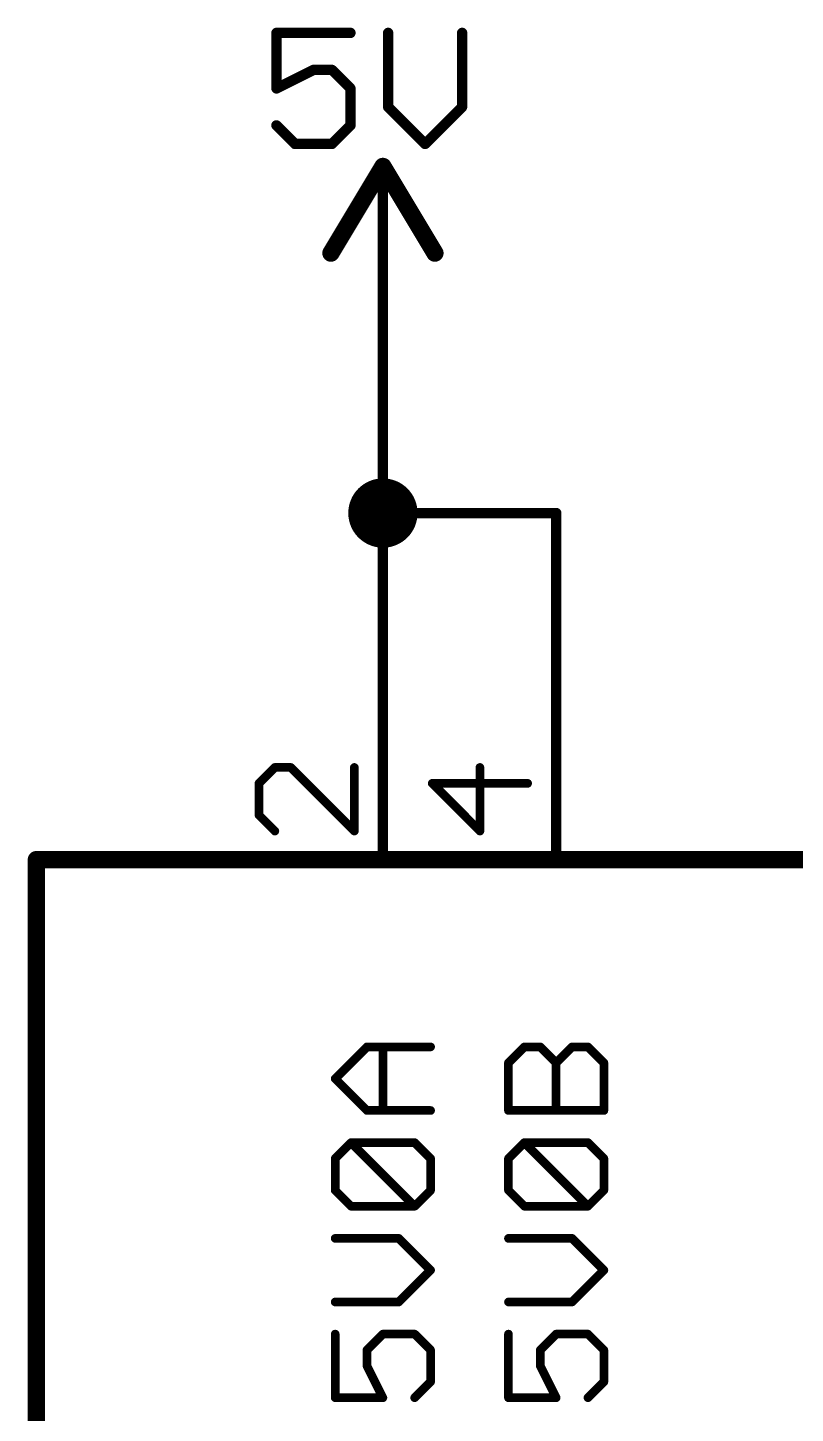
# Model space of a CAD drawing. Extents: x 2 to 137, y 1 to 177.
# Drawn here: x 60.83 to 72.08, y 156.99 to 177.29 of the extents above; entities that cross this region are included whole.
import ezdxf

# ---------------------------------------------------------------- set-up
doc = ezdxf.new("R2010")
doc.units = 0
for name, color, linetype in [('91', 94, 'CONTINUOUS'), ('94', 14, 'CONTINUOUS'), ('95', 250, 'CONTINUOUS'), ('96', 250, 'CONTINUOUS')]:
    doc.layers.add(name, color=color, linetype=linetype)

msp = doc.modelspace()

# ---------------------------------------------------------------- linework, layer by layer
at = {"layer": '91', "const_width": 0.1524}
for points in [[(66.04, 170.18), (66.04, 172.72)], [(68.58, 170.18), (66.04, 170.18)], [(66.04, 170.18), (66.04, 167.64)], [(68.58, 167.64), (68.58, 170.18)]]:
    msp.add_lwpolyline(points, dxfattribs=at)
at = {"layer": '91'}
for points, const_width in [([(66.0781, 172.72, 1), (66.0019, 172.72)], 0.0762), ([(66.04, 169.926, 1), (66.04, 170.434, 1), (66.04, 169.926)], 0.508), ([(66.04, 170.2181, 1), (66.04, 170.1419)], 0.0762), ([(66.0781, 170.18, 1), (66.0019, 170.18)], 0.0762), ([(66.0019, 170.18, 1), (66.0781, 170.18)], 0.0762), ([(68.6181, 170.18, 1), (68.5419, 170.18)], 0.0762), ([(68.58, 170.1419, 1), (68.58, 170.2181)], 0.0762), ([(66.0019, 167.64, 1), (66.0781, 167.64)], 0.0762), ([(68.5419, 167.64, 1), (68.6181, 167.64)], 0.0762)]:
    msp.add_lwpolyline(points, format="xyb", dxfattribs=dict(at, const_width=const_width))
at = {"layer": '94'}
for points, const_width in [([(66.04, 175.26), (65.278, 173.99)], 0.254), ([(66.802, 173.99), (66.04, 175.26)], 0.254), ([(66.04, 172.72), (66.04, 175.26)], 0.1524), ([(66.04, 167.64), (66.04, 165.1)], 0.1524), ([(68.58, 167.64), (68.58, 165.1)], 0.1524), ([(60.96, 165.1), (86.36, 165.1)], 0.254), ([(60.96, 101.6), (60.96, 165.1)], 0.254)]:
    msp.add_lwpolyline(points, dxfattribs=dict(at, const_width=const_width))
for points, const_width in [([(66.0945, 175.2927, 1), (65.9855, 175.2273)], 0.127), ([(66.0945, 175.2273, 1), (65.9855, 175.2927)], 0.127), ([(66.0781, 175.26, 1), (66.0019, 175.26)], 0.0762), ([(65.2235, 174.0227, 1), (65.3325, 173.9573)], 0.127), ([(66.7475, 173.9573, 1), (66.8565, 174.0227)], 0.127), ([(66.0019, 172.72, 1), (66.0781, 172.72)], 0.0762), ([(66.0781, 167.64, 1), (66.0019, 167.64)], 0.0762), ([(68.6181, 167.64, 1), (68.5419, 167.64)], 0.0762), ([(60.96, 165.1635, 1), (60.96, 165.0365)], 0.127), ([(61.0235, 165.1, 1), (60.8965, 165.1)], 0.127), ([(66.0019, 165.1, 1), (66.0781, 165.1)], 0.0762), ([(68.5419, 165.1, 1), (68.6181, 165.1)], 0.0762)]:
    msp.add_lwpolyline(points, format="xyb", dxfattribs=dict(at, const_width=const_width))
at = {"layer": '95', "const_width": 0.127}
for points in [[(64.4557, 166.4512), (64.2227, 166.2182)], [(64.6888, 166.4512), (64.4557, 166.4512)], [(65.6209, 165.5191), (64.6888, 166.4512)], [(65.6209, 166.4512), (65.6209, 165.5191)], [(67.4618, 165.5191), (67.4618, 166.4512)], [(64.2227, 166.2182), (64.2227, 165.7521)], [(68.1609, 166.2182), (66.7627, 166.2182)], [(66.7627, 166.2182), (67.4618, 165.5191)], [(64.2227, 165.7521), (64.4557, 165.5191)], [(65.3403, 161.8895), (65.8064, 162.3555)], [(65.8064, 162.3555), (66.7385, 162.3555)], [(66.0394, 161.4234), (66.0394, 162.3555)], [(67.8803, 162.1225), (68.1133, 162.3555)], [(68.1133, 162.3555), (68.3464, 162.3555)], [(68.3464, 162.3555), (68.5794, 162.1225)], [(68.5794, 162.1225), (68.8124, 162.3555)], [(68.8124, 162.3555), (69.0455, 162.3555)], [(69.0455, 162.3555), (69.2785, 162.1225)], [(67.8803, 161.4234), (67.8803, 162.1225)], [(68.5794, 161.4234), (68.5794, 162.1225)], [(69.2785, 162.1225), (69.2785, 161.4234)], [(65.8064, 161.4234), (65.3403, 161.8895)], [(66.7385, 161.4234), (65.8064, 161.4234)], [(69.2785, 161.4234), (67.8803, 161.4234)], [(65.3403, 160.7192), (65.5733, 160.9523)], [(65.5733, 160.9523), (66.5055, 160.9523)], [(66.5055, 160.0201), (65.5733, 160.9523)], [(66.5055, 160.9523), (66.7385, 160.7192)], [(67.8803, 160.7192), (68.1133, 160.9523)], [(68.1133, 160.9523), (69.0455, 160.9523)], [(69.0455, 160.0201), (68.1133, 160.9523)], [(69.0455, 160.9523), (69.2785, 160.7192)], [(65.3403, 160.2532), (65.3403, 160.7192)], [(66.7385, 160.7192), (66.7385, 160.2532)], [(67.8803, 160.2532), (67.8803, 160.7192)], [(69.2785, 160.7192), (69.2785, 160.2532)], [(65.5733, 160.0201), (65.3403, 160.2532)], [(66.7385, 160.2532), (66.5055, 160.0201)], [(68.1133, 160.0201), (67.8803, 160.2532)], [(69.2785, 160.2532), (69.0455, 160.0201)], [(66.5055, 160.0201), (65.5733, 160.0201)], [(69.0455, 160.0201), (68.1133, 160.0201)], [(66.2724, 159.549), (65.3403, 159.549)], [(66.7385, 159.0829), (66.2724, 159.549)], [(68.8124, 159.549), (67.8803, 159.549)], [(69.2785, 159.0829), (68.8124, 159.549)], [(66.2724, 158.6169), (66.7385, 159.0829)], [(68.8124, 158.6169), (69.2785, 159.0829)], [(65.3403, 158.6169), (66.2724, 158.6169)], [(67.8803, 158.6169), (68.8124, 158.6169)], [(65.3403, 158.1457), (65.3403, 157.2136)], [(65.8064, 157.9127), (66.0394, 158.1457)], [(66.0394, 158.1457), (66.5055, 158.1457)], [(66.5055, 158.1457), (66.7385, 157.9127)], [(67.8803, 158.1457), (67.8803, 157.2136)], [(68.3464, 157.9127), (68.5794, 158.1457)], [(68.5794, 158.1457), (69.0455, 158.1457)], [(69.0455, 158.1457), (69.2785, 157.9127)], [(65.8064, 157.6796), (65.8064, 157.9127)], [(66.7385, 157.9127), (66.7385, 157.4466)], [(68.3464, 157.6796), (68.3464, 157.9127)], [(69.2785, 157.9127), (69.2785, 157.4466)], [(66.0394, 157.2136), (65.8064, 157.6796)], [(68.5794, 157.2136), (68.3464, 157.6796)], [(66.7385, 157.4466), (66.5055, 157.2136)], [(69.2785, 157.4466), (69.0455, 157.2136)], [(65.3403, 157.2136), (66.0394, 157.2136)], [(67.8803, 157.2136), (68.5794, 157.2136)]]:
    msp.add_lwpolyline(points, dxfattribs=at)
at = {"layer": '95', "const_width": 0.0635}
for points in [[(64.4557, 166.483, 1), (64.4557, 166.4195)], [(64.4782, 166.4288, 1), (64.4333, 166.4737)], [(64.7112, 166.4737, 1), (64.6663, 166.4288)], [(64.6888, 166.4195, 1), (64.6888, 166.483)], [(65.6527, 166.4512, 1), (65.5892, 166.4512)], [(67.4936, 166.4512, 1), (67.4301, 166.4512)], [(64.2545, 166.2182, 1), (64.191, 166.2182)], [(64.2003, 166.2406, 1), (64.2452, 166.1957)], [(66.7627, 166.2499, 1), (66.7627, 166.1864)], [(66.7852, 166.2406, 1), (66.7403, 166.1957)], [(68.1609, 166.1864, 1), (68.1609, 166.2499)], [(64.2452, 165.7746, 1), (64.2003, 165.7297)], [(64.191, 165.7521, 1), (64.2545, 165.7521)], [(64.4333, 165.4966, 1), (64.4782, 165.5416)], [(65.5892, 165.5191, 1), (65.6527, 165.5191)], [(65.5984, 165.4966, 1), (65.6434, 165.5416)], [(67.4301, 165.5191, 1), (67.4936, 165.5191)], [(67.4394, 165.4966, 1), (67.4843, 165.5416)], [(65.8064, 162.3873, 1), (65.8064, 162.3238)], [(65.8288, 162.3331, 1), (65.7839, 162.378)], [(66.0712, 162.3555, 1), (66.0077, 162.3555)], [(66.7385, 162.3238, 1), (66.7385, 162.3873)], [(68.1133, 162.3873, 1), (68.1133, 162.3238)], [(68.1358, 162.3331, 1), (68.0909, 162.378)], [(68.3688, 162.378, 1), (68.3239, 162.3331)], [(68.3464, 162.3238, 1), (68.3464, 162.3873)], [(68.8124, 162.3873, 1), (68.8124, 162.3238)], [(68.8349, 162.3331, 1), (68.79, 162.378)], [(69.0679, 162.378, 1), (69.023, 162.3331)], [(69.0455, 162.3238, 1), (69.0455, 162.3873)], [(67.9121, 162.1225, 1), (67.8486, 162.1225)], [(67.8579, 162.145, 1), (67.9028, 162.1001)], [(68.6112, 162.1225, 1), (68.5477, 162.1225)], [(68.557, 162.145, 1), (68.6019, 162.1001)], [(68.557, 162.1001, 1), (68.6019, 162.145)], [(69.3103, 162.1225, 1), (69.2468, 162.1225)], [(69.256, 162.1001, 1), (69.301, 162.145)], [(65.3628, 161.9119, 1), (65.3179, 161.867)], [(65.3179, 161.9119, 1), (65.3628, 161.867)], [(65.8064, 161.4552, 1), (65.8064, 161.3917)], [(65.7839, 161.401, 1), (65.8288, 161.4459)], [(66.0077, 161.4234, 1), (66.0712, 161.4234)], [(66.7385, 161.3917, 1), (66.7385, 161.4552)], [(67.8803, 161.4552, 1), (67.8803, 161.3917)], [(67.8486, 161.4234, 1), (67.9121, 161.4234)], [(68.5477, 161.4234, 1), (68.6112, 161.4234)], [(69.2468, 161.4234, 1), (69.3103, 161.4234)], [(69.2785, 161.3917, 1), (69.2785, 161.4552)], [(65.5733, 160.984, 1), (65.5733, 160.9205)], [(65.5958, 160.9747, 1), (65.5509, 160.9298)], [(65.5958, 160.9298, 1), (65.5509, 160.9747)], [(66.5279, 160.9747, 1), (66.483, 160.9298)], [(66.5055, 160.9205, 1), (66.5055, 160.984)], [(68.1133, 160.984, 1), (68.1133, 160.9205)], [(68.1358, 160.9747, 1), (68.0909, 160.9298)], [(68.1358, 160.9298, 1), (68.0909, 160.9747)], [(69.0679, 160.9747, 1), (69.023, 160.9298)], [(69.0455, 160.9205, 1), (69.0455, 160.984)], [(65.3721, 160.7192, 1), (65.3086, 160.7192)], [(65.3179, 160.7417, 1), (65.3628, 160.6968)], [(66.7703, 160.7192, 1), (66.7067, 160.7192)], [(66.716, 160.6968, 1), (66.761, 160.7417)], [(67.9121, 160.7192, 1), (67.8486, 160.7192)], [(67.8579, 160.7417, 1), (67.9028, 160.6968)], [(69.3103, 160.7192, 1), (69.2468, 160.7192)], [(69.256, 160.6968, 1), (69.301, 160.7417)], [(65.3086, 160.2532, 1), (65.3721, 160.2532)], [(65.3628, 160.2756, 1), (65.3179, 160.2307)], [(66.7067, 160.2532, 1), (66.7703, 160.2532)], [(66.761, 160.2307, 1), (66.716, 160.2756)], [(67.9028, 160.2756, 1), (67.8579, 160.2307)], [(67.8486, 160.2532, 1), (67.9121, 160.2532)], [(69.2468, 160.2532, 1), (69.3103, 160.2532)], [(69.301, 160.2307, 1), (69.256, 160.2756)], [(65.5733, 160.0519, 1), (65.5733, 159.9884)], [(65.5509, 159.9977, 1), (65.5958, 160.0426)], [(66.483, 160.0426, 1), (66.5279, 159.9977)], [(66.483, 159.9977, 1), (66.5279, 160.0426)], [(66.5055, 159.9884, 1), (66.5055, 160.0519)], [(68.1133, 160.0519, 1), (68.1133, 159.9884)], [(68.0909, 159.9977, 1), (68.1358, 160.0426)], [(69.023, 160.0426, 1), (69.0679, 159.9977)], [(69.023, 159.9977, 1), (69.0679, 160.0426)], [(69.0455, 159.9884, 1), (69.0455, 160.0519)], [(65.3403, 159.5807, 1), (65.3403, 159.5172)], [(66.2949, 159.5714, 1), (66.25, 159.5265)], [(66.2724, 159.5172, 1), (66.2724, 159.5807)], [(67.8803, 159.5807, 1), (67.8803, 159.5172)], [(68.8349, 159.5714, 1), (68.79, 159.5265)], [(68.8124, 159.5172, 1), (68.8124, 159.5807)], [(66.761, 159.0605, 1), (66.716, 159.1054)], [(66.716, 159.0605, 1), (66.761, 159.1054)], [(69.256, 159.0605, 1), (69.301, 159.1054)], [(69.301, 159.0605, 1), (69.256, 159.1054)], [(65.3403, 158.6486, 1), (65.3403, 158.5851)], [(66.25, 158.6393, 1), (66.2949, 158.5944)], [(66.2724, 158.5851, 1), (66.2724, 158.6486)], [(67.8803, 158.6486, 1), (67.8803, 158.5851)], [(68.79, 158.6393, 1), (68.8349, 158.5944)], [(68.8124, 158.5851, 1), (68.8124, 158.6486)], [(65.3721, 158.1457, 1), (65.3086, 158.1457)], [(66.0394, 158.1775, 1), (66.0394, 158.114)], [(66.0619, 158.1233, 1), (66.017, 158.1682)], [(66.5279, 158.1682, 1), (66.483, 158.1233)], [(66.5055, 158.114, 1), (66.5055, 158.1775)], [(67.9121, 158.1457, 1), (67.8486, 158.1457)], [(68.5794, 158.1775, 1), (68.5794, 158.114)], [(68.6019, 158.1233, 1), (68.557, 158.1682)], [(69.0679, 158.1682, 1), (69.023, 158.1233)], [(69.0455, 158.114, 1), (69.0455, 158.1775)], [(65.8381, 157.9127, 1), (65.7746, 157.9127)], [(65.7839, 157.9351, 1), (65.8288, 157.8902)], [(66.7703, 157.9127, 1), (66.7067, 157.9127)], [(66.716, 157.8902, 1), (66.761, 157.9351)], [(68.3781, 157.9127, 1), (68.3146, 157.9127)], [(68.3239, 157.9351, 1), (68.3688, 157.8902)], [(69.3103, 157.9127, 1), (69.2468, 157.9127)], [(69.256, 157.8902, 1), (69.301, 157.9351)], [(65.8348, 157.6938, 1), (65.778, 157.6654)], [(65.7746, 157.6796, 1), (65.8381, 157.6796)], [(68.3146, 157.6796, 1), (68.3781, 157.6796)], [(68.3748, 157.6938, 1), (68.318, 157.6654)], [(66.7067, 157.4466, 1), (66.7703, 157.4466)], [(66.761, 157.4242, 1), (66.716, 157.4691)], [(69.2468, 157.4466, 1), (69.3103, 157.4466)], [(69.301, 157.4242, 1), (69.256, 157.4691)], [(65.3403, 157.2453, 1), (65.3403, 157.1818)], [(65.3086, 157.2136, 1), (65.3721, 157.2136)], [(66.011, 157.1994, 1), (66.0678, 157.2278)], [(66.0394, 157.1818, 1), (66.0394, 157.2453)], [(66.483, 157.236, 1), (66.5279, 157.1911)], [(67.8803, 157.2453, 1), (67.8803, 157.1818)], [(67.8486, 157.2136, 1), (67.9121, 157.2136)], [(68.551, 157.1994, 1), (68.6078, 157.2278)], [(68.5794, 157.1818, 1), (68.5794, 157.2453)], [(69.023, 157.236, 1), (69.0679, 157.1911)]]:
    msp.add_lwpolyline(points, format="xyb", dxfattribs=at)
at = {"layer": '96', "const_width": 0.1524}
for points in [[(65.5637, 177.2172), (64.479, 177.2172)], [(64.479, 177.2172), (64.479, 176.4037)], [(66.1162, 177.2172), (66.1162, 176.1325)], [(67.2009, 176.1325), (67.2009, 177.2172)], [(64.479, 176.4037), (65.0214, 176.6749)], [(65.0214, 176.6749), (65.2925, 176.6749)], [(65.2925, 176.6749), (65.5637, 176.4037)], [(65.5637, 176.4037), (65.5637, 175.8614)], [(66.1162, 176.1325), (66.6585, 175.5902)], [(66.6585, 175.5902), (67.2009, 176.1325)], [(64.7502, 175.5902), (64.479, 175.8614)], [(65.5637, 175.8614), (65.2925, 175.5902)], [(65.2925, 175.5902), (64.7502, 175.5902)]]:
    msp.add_lwpolyline(points, dxfattribs=at)
at = {"layer": '96', "const_width": 0.0762}
for points in [[(64.479, 177.2553, 1), (64.479, 177.1791)], [(64.5171, 177.2172, 1), (64.4409, 177.2172)], [(65.5637, 177.1791, 1), (65.5637, 177.2553)], [(66.1543, 177.2172, 1), (66.0781, 177.2172)], [(67.239, 177.2172, 1), (67.1628, 177.2172)], [(65.0214, 176.713, 1), (65.0214, 176.6368)], [(65.0384, 176.6408, 1), (65.0043, 176.7089)], [(65.3195, 176.7018, 1), (65.2656, 176.6479)], [(65.2925, 176.6368, 1), (65.2925, 176.713)], [(65.6018, 176.4037, 1), (65.5256, 176.4037)], [(64.462, 176.4378, 1), (64.4961, 176.3696)], [(64.4409, 176.4037, 1), (64.5171, 176.4037)], [(65.5368, 176.3768, 1), (65.5906, 176.4306)], [(66.1431, 176.1595, 1), (66.0893, 176.1056)], [(66.0781, 176.1325, 1), (66.1543, 176.1325)], [(67.1628, 176.1325, 1), (67.239, 176.1325)], [(67.2278, 176.1056, 1), (67.1739, 176.1595)], [(64.506, 175.8883, 1), (64.4521, 175.8344)], [(65.5256, 175.8614, 1), (65.6018, 175.8614)], [(65.5906, 175.8344, 1), (65.5368, 175.8883)], [(64.7502, 175.6283, 1), (64.7502, 175.5521)], [(65.2925, 175.5521, 1), (65.2925, 175.6283)], [(64.7233, 175.5633, 1), (64.7771, 175.6171)], [(65.2656, 175.6171, 1), (65.3195, 175.5633)], [(66.6316, 175.6171, 1), (66.6855, 175.5633)], [(66.6316, 175.5633, 1), (66.6855, 175.6171)]]:
    msp.add_lwpolyline(points, format="xyb", dxfattribs=at)

doc.saveas('drawing.dxf')
